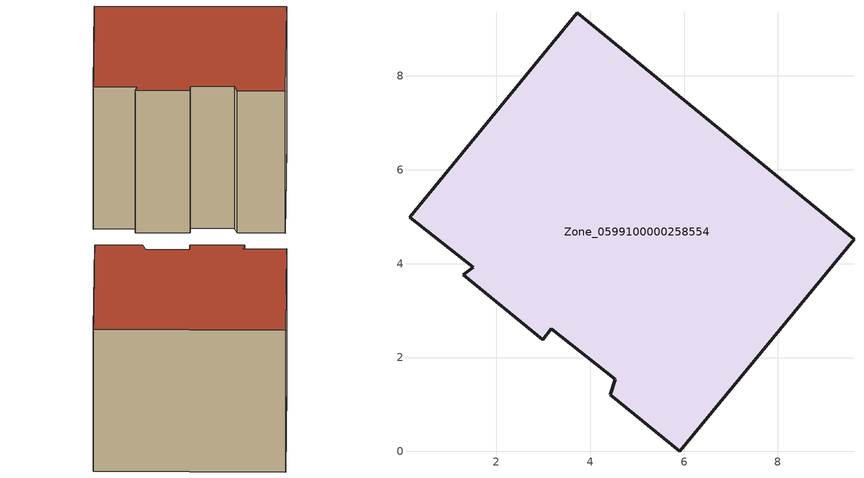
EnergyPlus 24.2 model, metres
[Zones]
Zone_0599100000258554
 floor ground (C_G): 4.54,1.54 3.17,2.61 2.98,2.38 1.29,3.76 1.5,3.92 0.15,4.99 3.72,9.35 9.62,4.52 5.91,0 4.42,1.21 z0
 wall outside (C_F): 1.29,3.76 2.98,2.38 3.17,2.61 4.54,1.54 4.42,1.21 5.91,0 9.62,4.52 3.72,9.35 0.15,4.99 1.5,3.92 1.29,3.76 z0:6.87
 roof outside (C_R): 3.17,2.61 4.54,1.54 4.42,1.21 5.91,0 9.62,4.52 3.72,9.35 0.15,4.99 1.5,3.92 1.29,3.76 2.98,2.38 z6.87
[BUILDING]
Pand.0599100000258554: North Axis=0; Terrain=City; Loads Convergence Tolerance Value=0.04; Temperature Convergence Tolerance Value=0.4; Solar Distribution=FullExterior; Maximum Number of Warmup Days=25; Minimum Number of Warmup Days=1
[Site:Location]
Rotterdam.The.Hague.AP_ZH_NLD Design_Conditions: Latitude=51.96; Longitude=4.45; Time Zone=1; Elevation=-4.5
[SITE:GROUNDTEMPERATURE:BUILDINGSURFACE]
18, 18, 18, 18, 18, 18, 18, 18, 18, 18, 18, 18
[MATERIAL] Thermal Absorptance=0.9; Solar Absorptance=0.7; Visible Absorptance=0.7
Name | Roughness | Thickness | Conductivity | Density | Specific Heat
G.TC.1946-1964 | MediumSmooth | 0.15 | 1 | 540 | 1210
F.TC.1946-1964 | Rough | 0.3 | 0.857143 | 1920 | 840
R.TC.1946-1964 | MediumRough | 0.2 | 0.235294 | 1500 | 1000
[CONSTRUCTION]
C_G: G.TC.1946-1964
C_F: F.TC.1946-1964
C_R: R.TC.1946-1964
[ZONE]
Zone_0599100000258554: Type=1; Multiplier=1; Ceiling Height=Autocalculate; Volume=Autocalculate; Floor Area=autocalculate; Part of Total Floor Area=Yes
[ZONEINFILTRATION:DESIGNFLOWRATE]
Infil_Zone_0599100000258554: Zone or ZoneList or Space or SpaceList=Zone_0599100000258554; Schedule=AlwaysOn; Design Flow Rate Calculation Method=Flow/Area; Flow Rate per Floor Area=0.003; Constant Term Coefficient=1; Temperature Term Coefficient=0; Velocity Term Coefficient=0; Velocity Squared Term Coefficient=0
[HVACTEMPLATE:ZONE:IDEALLOADSAIRSYSTEM]
Zone_0599100000258554: Maximum Heating Supply Air Temperature=50; Minimum Cooling Supply Air Temperature=13; Maximum Heating Supply Air Humidity Ratio=0.0156; Minimum Cooling Supply Air Humidity Ratio=0.0077; Heating Limit=NoLimit; Cooling Limit=NoLimit; Dehumidification Control Type=ConstantSensibleHeatRatio; Cooling Sensible Heat Ratio=0.7; Dehumidification Setpoint=60; Humidification Control Type=None; Humidification Setpoint=30; Outdoor Air Method=None; Outdoor Air Flow Rate per Person=0.00944; Outdoor Air Flow Rate per Zone Floor Area=0; Outdoor Air Flow Rate per Zone=0; Demand Controlled Ventilation Type=None; Outdoor Air Economizer Type=NoEconomizer; Heat Recovery Type=None; Sensible Heat Recovery Effectiveness=0.7; Latent Heat Recovery Effectiveness=0.65
[ZONECONTROL:THERMOSTAT]
ThermostatControl_Zone_0599100000258554: Zone or ZoneList=Zone_0599100000258554; Control Type Schedule=DualSetpointControlType; Control 1=Thermostat_Zone_0599100000258554; Temperature Difference Between Cutout And Setpoint=0
[THERMOSTATSETPOINT:DUALSETPOINT]
Thermostat_Zone_0599100000258554: Heating Setpoint Temperature Schedule=HeatingSetpoint_Zone_0599100000258554; Cooling Setpoint Temperature Schedule=CoolingSetpoint_Zone_0599100000258554
[SCHEDULE:COMPACT]
HeatingSetpoint_Zone_0599100000258554: Through: 12/31, For: AllDays, Until: 24:00, 21
CoolingSetpoint_Zone_0599100000258554: Through: 12/31, For: AllDays, Until: 24:00, 24
DualSetpointControlType: Through: 12/31, For: AllDays, Until: 24:00, 4
AlwaysOn: Through: 12/31, For: AllDays, Until: 24:00, 1
